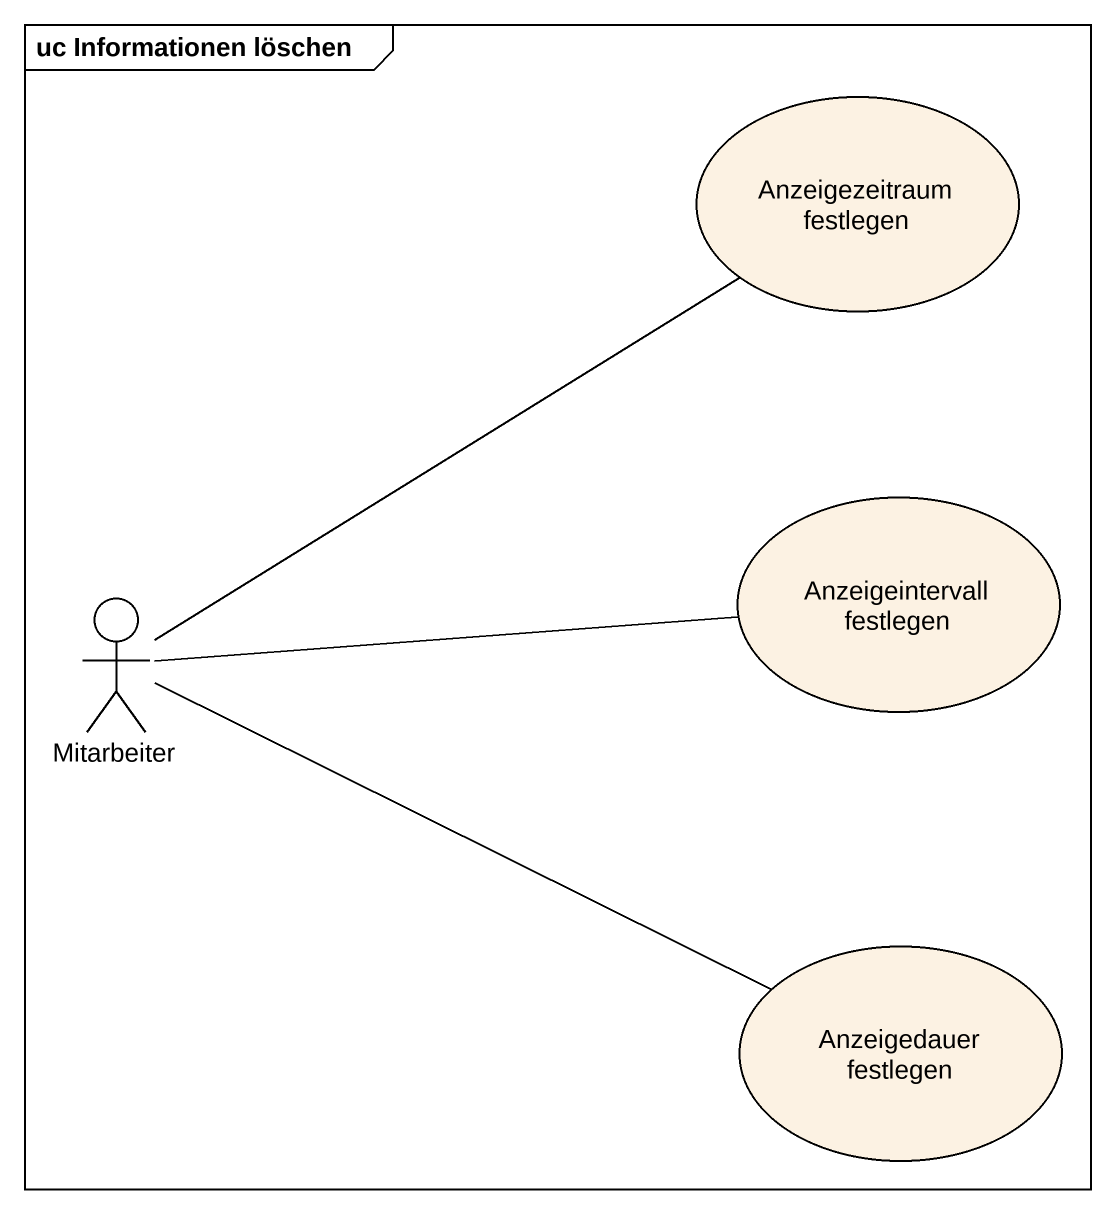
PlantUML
@startuml
mainframe uc Informationen löschen
usecase "Anzeigezeitraum festlegen" as Anzeigezeitraum_festlegen
usecase "Anzeigeintervall festlegen" as Anzeigeintervall_festlegen
actor Mitarbeiter
usecase "Anzeigedauer festlegen" as Anzeigedauer_festlegen
Mitarbeiter -up- Anzeigezeitraum_festlegen
Mitarbeiter -right- Anzeigeintervall_festlegen
Mitarbeiter -right- Anzeigedauer_festlegen
@enduml
